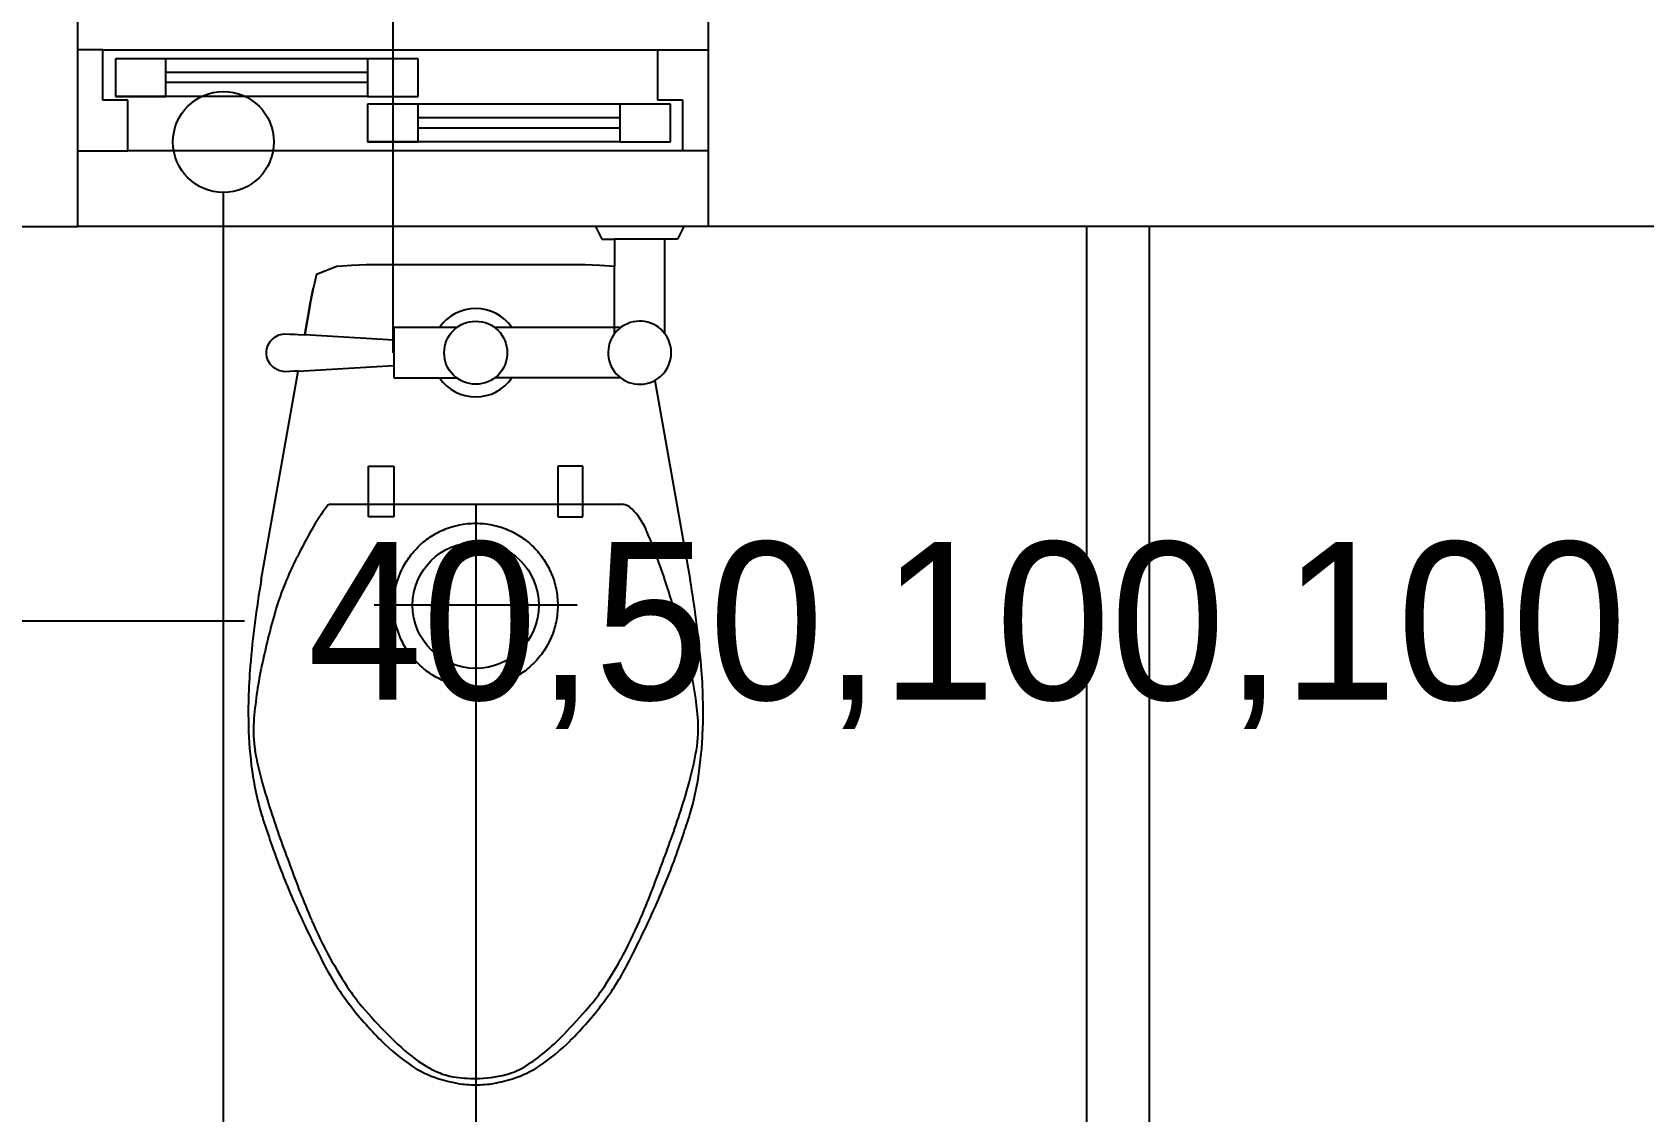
# Model space of a CAD drawing. Header units: millimetres. Extents: x 83956 to 461956, y 36707 to 125807.
# Drawn here: x 284494 to 285772, y 95025 to 95880 of the extents above; entities that cross this region are included whole.
import ezdxf

# ---------------------------------------------------------------- set-up
doc = ezdxf.new("R2010")
doc.units = ezdxf.units.MM
doc.header["$LTSCALE"] = 100
doc.header["$MEASUREMENT"] = 0
doc.linetypes.add('CEN', pattern=[62, 60, -1, 0, -1])
for name, color, linetype in [('ARCH', 9, 'CONTINUOUS'), ('CEN', 1, 'CEN'), ('PIPE', 3, 'CONTINUOUS'), ('SIMBOL', 7, 'CONTINUOUS')]:
    doc.layers.add(name, color=color, linetype=linetype)
doc.styles.add('gr', font='Gulim.ttf')

# ---------------------------------------------------------------- blocks, each defined once
blk = doc.blocks.new('S19')
at = {"layer": 'CEN'}
for p, q in [((0, -80.5), (0, 80.5)), ((80.5, 0), (-80.5, 0))]:
    blk.add_line(p, q, dxfattribs=at)
blk.add_circle((0, 0), 65, dxfattribs=at)
at = {"layer": 'PIPE'}
blk.add_circle((0, 0), 50, dxfattribs=at)

msp = doc.modelspace()

# ---------------------------------------------------------------- linework, layer by layer
at = {"layer": 'ARCH', "linetype": 'ByBlock', "ltscale": 2}
for p, q in [((284780.1, 96026.4), (284780.1, 95626.4)), ((284550.1, 95866.4), (284530.1, 95866.4)), ((284530.1, 95866.4), (284530.1, 95841.4)), ((284550.1, 95866.4), (284990.1, 95866.4)), ((284550.1, 95826.4), (284550.1, 95866.4)), ((284990.1, 95826.4), (284990.1, 95866.4)), ((284990.1, 95866.4), (285030.1, 95866.4)), ((285030.1, 95866.4), (285030.1, 95841.4)), ((284600.1, 95859.4), (284560.1, 95859.4)), ((284560.1, 95859.4), (284560.1, 95829.4)), ((284760.1, 95859.4), (284600.1, 95859.4)), ((284600.1, 95829.4), (284600.1, 95859.4)), ((284800.1, 95859.4), (284760.1, 95859.4)), ((284760.1, 95859.4), (284760.1, 95829.4)), ((284800.1, 95829.4), (284800.1, 95859.4)), ((284760.1, 95848.4), (284600.1, 95848.4)), ((284760.1, 95840.4), (284600.1, 95840.4)), ((284570.1, 95826.4), (284550.1, 95826.4)), ((284760.1, 95829.4), (284560.1, 95829.4)), ((284560.1, 95829.4), (284600.1, 95829.4)), ((284570.1, 95786.4), (284570.1, 95826.4)), ((284760.1, 95829.4), (284800.1, 95829.4)), ((284800.1, 95823.4), (284760.1, 95823.4)), ((284760.1, 95823.4), (284760.1, 95793.4)), ((284960.1, 95823.4), (284800.1, 95823.4)), ((284800.1, 95793.4), (284800.1, 95823.4)), ((285000.1, 95823.4), (284960.1, 95823.4)), ((284960.1, 95823.4), (284960.1, 95793.4)), ((285010.1, 95826.4), (284990.1, 95826.4)), ((285000.1, 95793.4), (285000.1, 95823.4)), ((285010.1, 95786.4), (285010.1, 95826.4)), ((284530.1, 95811.4), (284530.1, 95786.4)), ((284960.1, 95812.4), (284800.1, 95812.4)), ((285030.1, 95811.4), (285030.1, 95786.4)), ((284960.1, 95804.4), (284800.1, 95804.4)), ((284530.1, 95786.4), (284570.1, 95786.4)), ((285010.1, 95786.4), (284570.1, 95786.4)), ((284960.1, 95793.4), (284760.1, 95793.4)), ((284760.1, 95793.4), (284800.1, 95793.4)), ((284960.1, 95793.4), (285000.1, 95793.4)), ((285030.1, 95786.4), (285010.1, 95786.4)), ((285030.1, 95726.4), (284530.1, 95726.4))]:
    msp.add_line(p, q, dxfattribs=at)
at = {"layer": 'ARCH', "ltscale": 2}
for p, q in [((284530.1, 95926.4), (284530.1, 95726.4)), ((285030.1, 95926.4), (285030.1, 95726.4)), ((283930.1, 95726.4), (284530.1, 95726.4)), ((286780.1, 95726.4), (285030.1, 95726.4))]:
    msp.add_line(p, q, dxfattribs=at)
at = {"layer": 'ARCH'}
for p, q in [((284940.8, 95726.4), (284945.8, 95716.4)), ((285010.8, 95726.4), (285005.8, 95716.4)), ((285330.1, 95726.4), (285330.1, 94326.8)), ((285380.1, 94376.8), (285380.1, 95726.4)), ((284945.8, 95716.4), (284955.8, 95716.4)), ((284995.8, 95716.4), (284955.8, 95716.4)), ((284955.8, 95716.4), (284955.8, 95695)), ((284995.8, 95641.4), (284995.8, 95716.4)), ((285005.8, 95716.4), (284995.8, 95716.4)), ((285005.8, 95716.4), (284995.8, 95716.4)), ((284735.8, 95695), (284740.2, 95695.3)), ((284740.2, 95695.3), (284747.4, 95695.8)), ((284747.4, 95695.8), (284759, 95696.2)), ((284759, 95696.2), (284845.8, 95696.2)), ((284845.8, 95696.2), (284932.6, 95696.2)), ((284932.6, 95696.2), (284944.1, 95695.8)), ((284944.1, 95695.8), (284955.8, 95695.1)), ((284718.7, 95685.2), (284717.9, 95681.6)), ((284719.7, 95688.7), (284718.7, 95685.2)), ((284719.7, 95688.7), (284735.8, 95695)), ((284955.8, 95641.4), (284955.8, 95695)), ((284714.9, 95666.6), (284715.7, 95670.8)), ((284715.7, 95670.8), (284714.9, 95666.6)), ((284714.9, 95666.6), (284715.7, 95670.8)), ((284715.7, 95670.8), (284714.9, 95666.6)), ((284714.9, 95666.6), (284715.7, 95670.8)), ((284715.7, 95670.8), (284714.9, 95666.6)), ((284714.9, 95666.6), (284715.7, 95670.8)), ((284715.7, 95670.8), (284714.9, 95666.6)), ((284714.9, 95666.6), (284715.7, 95670.8)), ((284715.7, 95670.8), (284714.9, 95666.6)), ((284714.9, 95666.6), (284715.7, 95670.8)), ((284715.7, 95670.8), (284714.9, 95666.6)), ((284714.9, 95666.6), (284715.7, 95670.8)), ((284715.7, 95670.8), (284714.9, 95666.6)), ((284714.9, 95666.6), (284715.7, 95670.8)), ((284715.7, 95670.8), (284714.9, 95666.6)), ((284714.9, 95666.6), (284715.7, 95670.8)), ((284715.7, 95670.8), (284714.9, 95666.6)), ((284714.9, 95666.6), (284715.7, 95670.8)), ((284715.7, 95670.8), (284714.9, 95666.6)), ((284714.9, 95666.6), (284715.7, 95670.8)), ((284715.7, 95670.8), (284714.9, 95666.6)), ((284714.9, 95666.6), (284715.7, 95670.8)), ((284715.7, 95670.8), (284714.9, 95666.6)), ((284714.9, 95666.6), (284715.7, 95670.8)), ((284715.7, 95670.8), (284714.9, 95666.6)), ((284714.9, 95666.6), (284715.7, 95670.8)), ((284715.7, 95670.8), (284714.9, 95666.6)), ((284714.9, 95666.6), (284715.7, 95670.8)), ((284715.7, 95670.8), (284714.9, 95666.6)), ((284714.9, 95666.6), (284715.7, 95670.8)), ((284715.7, 95670.8), (284714.9, 95666.6)), ((284714.9, 95666.6), (284715.7, 95670.8)), ((284715.7, 95670.8), (284714.9, 95666.6)), ((284714.9, 95666.6), (284715.7, 95670.8)), ((284715.7, 95670.8), (284714.9, 95666.6)), ((284714.9, 95666.6), (284715.7, 95670.8)), ((284715.7, 95670.8), (284714.9, 95666.6)), ((284714.9, 95666.6), (284715.7, 95670.8)), ((284715.7, 95670.8), (284714.9, 95666.6)), ((284714.9, 95666.6), (284715.7, 95670.8)), ((284715.7, 95670.8), (284714.9, 95666.6)), ((284714.9, 95666.6), (284715.7, 95670.8)), ((284715.7, 95670.8), (284714.9, 95666.6)), ((284714.9, 95666.6), (284715.7, 95670.8)), ((284715.7, 95670.8), (284714.9, 95666.6)), ((284714.9, 95666.6), (284715.7, 95670.8)), ((284715.7, 95670.8), (284714.9, 95666.6)), ((284714.9, 95666.6), (284715.7, 95670.8)), ((284715.7, 95670.8), (284714.9, 95666.6)), ((284714.9, 95666.6), (284715.7, 95670.8)), ((284715.7, 95670.8), (284714.9, 95666.6)), ((284715.7, 95670.8), (284717, 95677.4)), ((284717, 95677.4), (284715.7, 95670.8)), ((284715.7, 95670.8), (284717, 95677.4)), ((284717, 95677.4), (284715.7, 95670.8)), ((284715.7, 95670.8), (284717, 95677.4)), ((284717, 95677.4), (284715.7, 95670.8)), ((284715.7, 95670.8), (284717, 95677.4)), ((284717, 95677.4), (284715.7, 95670.8)), ((284715.7, 95670.8), (284717, 95677.4)), ((284717, 95677.4), (284715.7, 95670.8)), ((284715.7, 95670.8), (284717, 95677.4)), ((284717, 95677.4), (284715.7, 95670.8)), ((284715.7, 95670.8), (284717, 95677.4)), ((284717, 95677.4), (284715.7, 95670.8)), ((284715.7, 95670.8), (284717, 95677.4)), ((284717, 95677.4), (284715.7, 95670.8)), ((284715.7, 95670.8), (284717, 95677.4)), ((284717, 95677.4), (284715.7, 95670.8)), ((284715.7, 95670.8), (284717, 95677.4)), ((284717, 95677.4), (284715.7, 95670.8)), ((284715.7, 95670.8), (284717, 95677.4)), ((284717, 95677.4), (284715.7, 95670.8)), ((284715.7, 95670.8), (284717, 95677.4)), ((284717, 95677.4), (284715.7, 95670.8)), ((284715.7, 95670.8), (284717, 95677.4)), ((284717, 95677.4), (284715.7, 95670.8)), ((284715.7, 95670.8), (284717, 95677.4)), ((284717, 95677.4), (284715.7, 95670.8)), ((284715.7, 95670.8), (284717, 95677.4)), ((284717, 95677.4), (284715.7, 95670.8)), ((284715.7, 95670.8), (284717, 95677.4)), ((284717, 95677.4), (284715.7, 95670.8)), ((284715.7, 95670.8), (284717, 95677.4)), ((284717, 95677.4), (284715.7, 95670.8)), ((284715.7, 95670.8), (284717, 95677.4)), ((284717, 95677.4), (284715.7, 95670.8)), ((284715.7, 95670.8), (284717, 95677.4)), ((284717, 95677.4), (284715.7, 95670.8)), ((284715.7, 95670.8), (284717, 95677.4)), ((284717, 95677.4), (284715.7, 95670.8)), ((284715.7, 95670.8), (284717, 95677.4)), ((284717, 95677.4), (284715.7, 95670.8)), ((284715.7, 95670.8), (284717, 95677.4)), ((284717, 95677.4), (284715.7, 95670.8)), ((284715.7, 95670.8), (284717, 95677.4)), ((284717, 95677.4), (284715.7, 95670.8)), ((284715.7, 95670.8), (284717, 95677.4)), ((284717, 95677.4), (284715.7, 95670.8)), ((284715.7, 95670.8), (284717, 95677.4)), ((284717, 95677.4), (284715.7, 95670.8)), ((284715.7, 95670.8), (284717, 95677.4)), ((284717, 95677.4), (284715.7, 95670.8)), ((284717.9, 95681.6), (284717, 95677.4)), ((284712.1, 95651.3), (284713.2, 95657.2)), ((284713.2, 95657.2), (284712.1, 95651.3)), ((284712.1, 95651.3), (284713.2, 95657.2)), ((284713.2, 95657.2), (284712.1, 95651.3)), ((284712.1, 95651.3), (284713.2, 95657.2)), ((284713.2, 95657.2), (284712.1, 95651.3)), ((284712.1, 95651.3), (284713.2, 95657.2)), ((284713.2, 95657.2), (284712.1, 95651.3)), ((284712.1, 95651.3), (284713.2, 95657.2)), ((284713.2, 95657.2), (284712.1, 95651.3)), ((284712.1, 95651.3), (284713.2, 95657.2)), ((284713.2, 95657.2), (284712.1, 95651.3)), ((284712.1, 95651.3), (284713.2, 95657.2)), ((284713.2, 95657.2), (284712.1, 95651.3)), ((284712.1, 95651.3), (284713.2, 95657.2)), ((284713.2, 95657.2), (284712.1, 95651.3)), ((284712.1, 95651.3), (284713.2, 95657.2)), ((284713.2, 95657.2), (284712.1, 95651.3)), ((284712.1, 95651.3), (284713.2, 95657.2)), ((284713.2, 95657.2), (284712.1, 95651.3)), ((284712.1, 95651.3), (284713.2, 95657.2)), ((284713.2, 95657.2), (284712.1, 95651.3)), ((284712.1, 95651.3), (284713.2, 95657.2)), ((284713.2, 95657.2), (284712.1, 95651.3)), ((284712.1, 95651.3), (284713.2, 95657.2)), ((284713.2, 95657.2), (284712.1, 95651.3)), ((284712.1, 95651.3), (284713.2, 95657.2)), ((284713.2, 95657.2), (284712.1, 95651.3)), ((284712.1, 95651.3), (284713.2, 95657.2)), ((284713.2, 95657.2), (284712.1, 95651.3)), ((284712.1, 95651.3), (284713.2, 95657.2)), ((284713.2, 95657.2), (284712.1, 95651.3)), ((284712.1, 95651.3), (284713.2, 95657.2)), ((284713.2, 95657.2), (284712.1, 95651.3)), ((284712.1, 95651.3), (284713.2, 95657.2)), ((284713.2, 95657.2), (284712.1, 95651.3)), ((284712.1, 95651.3), (284713.2, 95657.2)), ((284713.2, 95657.2), (284712.1, 95651.3)), ((284712.1, 95651.3), (284713.2, 95657.2)), ((284713.2, 95657.2), (284712.1, 95651.3)), ((284712.1, 95651.3), (284713.2, 95657.2)), ((284713.2, 95657.2), (284712.1, 95651.3)), ((284712.1, 95651.3), (284713.2, 95657.2)), ((284713.2, 95657.2), (284712.1, 95651.3)), ((284712.1, 95651.3), (284713.2, 95657.2)), ((284713.2, 95657.2), (284712.1, 95651.3)), ((284712.1, 95651.3), (284713.2, 95657.2)), ((284713.2, 95657.2), (284712.1, 95651.3)), ((284712.1, 95651.3), (284713.2, 95657.2)), ((284713.2, 95657.2), (284712.1, 95651.3)), ((284712.1, 95651.3), (284713.2, 95657.2)), ((284713.2, 95657.2), (284712.1, 95651.3)), ((284713.2, 95657.2), (284714.1, 95662.2)), ((284714.1, 95662.2), (284713.2, 95657.2)), ((284713.2, 95657.2), (284714.1, 95662.2)), ((284714.1, 95662.2), (284713.2, 95657.2)), ((284713.2, 95657.2), (284714.1, 95662.2)), ((284714.1, 95662.2), (284713.2, 95657.2)), ((284713.2, 95657.2), (284714.1, 95662.2)), ((284714.1, 95662.2), (284713.2, 95657.2)), ((284713.2, 95657.2), (284714.1, 95662.2)), ((284714.1, 95662.2), (284713.2, 95657.2)), ((284713.2, 95657.2), (284714.1, 95662.2)), ((284714.1, 95662.2), (284713.2, 95657.2)), ((284713.2, 95657.2), (284714.1, 95662.2)), ((284714.1, 95662.2), (284713.2, 95657.2)), ((284713.2, 95657.2), (284714.1, 95662.2)), ((284714.1, 95662.2), (284713.2, 95657.2)), ((284713.2, 95657.2), (284714.1, 95662.2)), ((284714.1, 95662.2), (284713.2, 95657.2)), ((284713.2, 95657.2), (284714.1, 95662.2)), ((284714.1, 95662.2), (284713.2, 95657.2)), ((284713.2, 95657.2), (284714.1, 95662.2)), ((284714.1, 95662.2), (284713.2, 95657.2)), ((284713.2, 95657.2), (284714.1, 95662.2)), ((284714.1, 95662.2), (284713.2, 95657.2)), ((284713.2, 95657.2), (284714.1, 95662.2)), ((284714.1, 95662.2), (284713.2, 95657.2)), ((284713.2, 95657.2), (284714.1, 95662.2)), ((284714.1, 95662.2), (284713.2, 95657.2)), ((284713.2, 95657.2), (284714.1, 95662.2)), ((284714.1, 95662.2), (284713.2, 95657.2)), ((284713.2, 95657.2), (284714.1, 95662.2)), ((284714.1, 95662.2), (284713.2, 95657.2)), ((284713.2, 95657.2), (284714.1, 95662.2)), ((284714.1, 95662.2), (284713.2, 95657.2)), ((284713.2, 95657.2), (284714.1, 95662.2)), ((284714.1, 95662.2), (284713.2, 95657.2)), ((284713.2, 95657.2), (284714.1, 95662.2)), ((284714.1, 95662.2), (284713.2, 95657.2)), ((284713.2, 95657.2), (284714.1, 95662.2)), ((284714.1, 95662.2), (284713.2, 95657.2)), ((284713.2, 95657.2), (284714.1, 95662.2)), ((284714.1, 95662.2), (284713.2, 95657.2)), ((284713.2, 95657.2), (284714.1, 95662.2)), ((284714.1, 95662.2), (284713.2, 95657.2)), ((284713.2, 95657.2), (284714.1, 95662.2)), ((284714.1, 95662.2), (284713.2, 95657.2)), ((284713.2, 95657.2), (284714.1, 95662.2)), ((284714.1, 95662.2), (284713.2, 95657.2)), ((284713.2, 95657.2), (284714.1, 95662.2)), ((284714.1, 95662.2), (284713.2, 95657.2)), ((284713.2, 95657.2), (284714.1, 95662.2)), ((284714.1, 95662.2), (284713.2, 95657.2)), ((284714.1, 95662.2), (284714.9, 95666.6)), ((284714.9, 95666.6), (284714.1, 95662.2)), ((284714.1, 95662.2), (284714.9, 95666.6)), ((284714.9, 95666.6), (284714.1, 95662.2)), ((284714.1, 95662.2), (284714.9, 95666.6)), ((284714.9, 95666.6), (284714.1, 95662.2)), ((284714.1, 95662.2), (284714.9, 95666.6)), ((284714.9, 95666.6), (284714.1, 95662.2)), ((284714.1, 95662.2), (284714.9, 95666.6)), ((284714.9, 95666.6), (284714.1, 95662.2)), ((284714.1, 95662.2), (284714.9, 95666.6)), ((284714.9, 95666.6), (284714.1, 95662.2)), ((284714.1, 95662.2), (284714.9, 95666.6)), ((284714.9, 95666.6), (284714.1, 95662.2)), ((284714.1, 95662.2), (284714.9, 95666.6)), ((284714.9, 95666.6), (284714.1, 95662.2)), ((284714.1, 95662.2), (284714.9, 95666.6)), ((284714.9, 95666.6), (284714.1, 95662.2)), ((284714.1, 95662.2), (284714.9, 95666.6)), ((284714.9, 95666.6), (284714.1, 95662.2)), ((284714.1, 95662.2), (284714.9, 95666.6)), ((284714.9, 95666.6), (284714.1, 95662.2)), ((284714.1, 95662.2), (284714.9, 95666.6)), ((284714.9, 95666.6), (284714.1, 95662.2)), ((284714.1, 95662.2), (284714.9, 95666.6)), ((284714.9, 95666.6), (284714.1, 95662.2)), ((284714.1, 95662.2), (284714.9, 95666.6)), ((284714.9, 95666.6), (284714.1, 95662.2)), ((284714.1, 95662.2), (284714.9, 95666.6)), ((284714.9, 95666.6), (284714.1, 95662.2)), ((284714.1, 95662.2), (284714.9, 95666.6)), ((284714.9, 95666.6), (284714.1, 95662.2)), ((284714.1, 95662.2), (284714.9, 95666.6)), ((284714.9, 95666.6), (284714.1, 95662.2)), ((284714.1, 95662.2), (284714.9, 95666.6)), ((284714.9, 95666.6), (284714.1, 95662.2)), ((284714.1, 95662.2), (284714.9, 95666.6)), ((284714.9, 95666.6), (284714.1, 95662.2)), ((284714.1, 95662.2), (284714.9, 95666.6)), ((284714.9, 95666.6), (284714.1, 95662.2)), ((284714.1, 95662.2), (284714.9, 95666.6)), ((284714.9, 95666.6), (284714.1, 95662.2)), ((284714.1, 95662.2), (284714.9, 95666.6)), ((284714.9, 95666.6), (284714.1, 95662.2)), ((284714.1, 95662.2), (284714.9, 95666.6)), ((284714.9, 95666.6), (284714.1, 95662.2)), ((284714.1, 95662.2), (284714.9, 95666.6)), ((284714.9, 95666.6), (284714.1, 95662.2)), ((284714.1, 95662.2), (284714.9, 95666.6)), ((284714.9, 95666.6), (284714.1, 95662.2)), ((284714.1, 95662.2), (284714.9, 95666.6)), ((284714.9, 95666.6), (284714.1, 95662.2)), ((284712.1, 95651.3), (284710.2, 95640.5)), ((284712.1, 95651.3), (284710.2, 95640.5)), ((284712.1, 95651.3), (284710.2, 95640.5)), ((284712.1, 95651.3), (284710.2, 95640.5)), ((284712.1, 95651.3), (284710.2, 95640.5)), ((284712.1, 95651.3), (284710.2, 95640.5)), ((284712.1, 95651.3), (284710.2, 95640.5)), ((284712.1, 95651.3), (284710.2, 95640.5)), ((284712.1, 95651.3), (284710.2, 95640.5)), ((284712.1, 95651.3), (284710.2, 95640.5)), ((284712.1, 95651.3), (284710.2, 95640.5)), ((284712.1, 95651.3), (284710.2, 95640.5)), ((284712.1, 95651.3), (284710.2, 95640.5)), ((284712.1, 95651.3), (284710.2, 95640.5)), ((284712.1, 95651.3), (284710.2, 95640.5)), ((284712.1, 95651.3), (284710.2, 95640.5)), ((284712.1, 95651.3), (284710.2, 95640.5)), ((284712.1, 95651.3), (284710.2, 95640.5)), ((284712.1, 95651.3), (284710.2, 95640.5)), ((284712.1, 95651.3), (284710.2, 95640.5)), ((284712.1, 95651.3), (284710.2, 95640.5)), ((284712.1, 95651.3), (284710.2, 95640.5)), ((284712.1, 95651.3), (284710.2, 95640.5)), ((284712.1, 95651.3), (284710.2, 95640.5)), ((284712.1, 95651.3), (284710.2, 95640.5)), ((284712.1, 95651.3), (284710.2, 95640.5)), ((284710.2, 95640.5), (284711.1, 95645.5)), ((284710.2, 95640.5), (284711.1, 95645.5)), ((284710.2, 95640.5), (284711.1, 95645.5)), ((284710.2, 95640.5), (284711.1, 95645.5)), ((284710.2, 95640.5), (284711.1, 95645.5)), ((284710.2, 95640.5), (284711.1, 95645.5)), ((284710.2, 95640.5), (284711.1, 95645.5)), ((284710.2, 95640.5), (284711.1, 95645.5)), ((284710.2, 95640.5), (284711.1, 95645.5)), ((284710.2, 95640.5), (284711.1, 95645.5)), ((284710.2, 95640.5), (284711.1, 95645.5)), ((284710.2, 95640.5), (284711.1, 95645.5)), ((284710.2, 95640.5), (284711.1, 95645.5)), ((284710.2, 95640.5), (284711.1, 95645.5)), ((284710.2, 95640.5), (284711.1, 95645.5)), ((284710.2, 95640.5), (284711.1, 95645.5)), ((284710.2, 95640.5), (284711.1, 95645.5)), ((284710.2, 95640.5), (284711.1, 95645.5)), ((284710.2, 95640.5), (284711.1, 95645.5)), ((284710.2, 95640.5), (284711.1, 95645.5)), ((284710.2, 95640.5), (284711.1, 95645.5)), ((284710.2, 95640.5), (284711.1, 95645.5)), ((284710.2, 95640.5), (284711.1, 95645.5)), ((284710.2, 95640.5), (284711.1, 95645.5)), ((284710.2, 95640.5), (284711.1, 95645.5)), ((284710.2, 95640.5), (284711.1, 95645.5)), ((284710.2, 95640.5), (284711.1, 95645.5)), ((284710.2, 95640.5), (284711.1, 95645.5)), ((284711.1, 95645.5), (284712.1, 95651.3)), ((284711.1, 95645.5), (284712.1, 95651.3)), ((284711.1, 95645.5), (284712.1, 95651.3)), ((284711.1, 95645.5), (284712.1, 95651.3)), ((284711.1, 95645.5), (284712.1, 95651.3)), ((284711.1, 95645.5), (284712.1, 95651.3)), ((284711.1, 95645.5), (284712.1, 95651.3)), ((284711.1, 95645.5), (284712.1, 95651.3)), ((284711.1, 95645.5), (284712.1, 95651.3)), ((284711.1, 95645.5), (284712.1, 95651.3)), ((284711.1, 95645.5), (284712.1, 95651.3)), ((284711.1, 95645.5), (284712.1, 95651.3)), ((284711.1, 95645.5), (284712.1, 95651.3)), ((284711.1, 95645.5), (284712.1, 95651.3)), ((284711.1, 95645.5), (284712.1, 95651.3)), ((284711.1, 95645.5), (284712.1, 95651.3)), ((284711.1, 95645.5), (284712.1, 95651.3)), ((284711.1, 95645.5), (284712.1, 95651.3)), ((284711.1, 95645.5), (284712.1, 95651.3)), ((284711.1, 95645.5), (284712.1, 95651.3)), ((284711.1, 95645.5), (284712.1, 95651.3)), ((284711.1, 95645.5), (284712.1, 95651.3)), ((284711.1, 95645.5), (284712.1, 95651.3)), ((284711.1, 95645.5), (284712.1, 95651.3)), ((284711.1, 95645.5), (284712.1, 95651.3)), ((284711.1, 95645.5), (284712.1, 95651.3)), ((284711.1, 95645.5), (284712.1, 95651.3)), ((284711.1, 95645.5), (284712.1, 95651.3)), ((284780.8, 95646.4), (284780.8, 95606.4)), ((284830.8, 95646.4), (284780.8, 95646.4)), ((284960.8, 95646.4), (284860.8, 95646.4)), ((284680.2, 95629.6), (284681, 95632.1)), ((284680.2, 95629.6), (284681, 95632.1)), ((284680.2, 95629.6), (284681, 95632.1)), ((284680.2, 95629.6), (284681, 95632.1)), ((284680.2, 95629.6), (284681, 95632.1)), ((284680.2, 95629.6), (284681, 95632.1)), ((284680.2, 95629.6), (284681, 95632.1)), ((284680.2, 95629.6), (284681, 95632.1)), ((284680.2, 95629.6), (284681, 95632.1)), ((284680.2, 95629.6), (284681, 95632.1)), ((284680.2, 95629.6), (284681, 95632.1)), ((284680.2, 95629.6), (284681, 95632.1)), ((284680.2, 95629.6), (284681, 95632.1)), ((284680.2, 95629.6), (284681, 95632.1)), ((284680.2, 95629.6), (284681, 95632.1)), ((284680.2, 95629.6), (284681, 95632.1)), ((284680.2, 95629.6), (284681, 95632.1)), ((284680.2, 95629.6), (284681, 95632.1)), ((284680.2, 95629.6), (284681, 95632.1)), ((284680.2, 95629.6), (284681, 95632.1)), ((284680.2, 95629.6), (284681, 95632.1)), ((284680.2, 95629.6), (284681, 95632.1)), ((284680.2, 95629.6), (284681, 95632.1)), ((284680.2, 95629.6), (284681, 95632.1)), ((284680.2, 95629.6), (284681, 95632.1)), ((284680.2, 95629.6), (284681, 95632.1)), ((284680.2, 95629.6), (284681, 95632.1)), ((284680.2, 95629.6), (284681, 95632.1)), ((284681, 95632.1), (284682.8, 95635.3)), ((284681, 95632.1), (284682.8, 95635.3)), ((284681, 95632.1), (284682.8, 95635.3)), ((284681, 95632.1), (284682.8, 95635.3)), ((284681, 95632.1), (284682.8, 95635.3)), ((284681, 95632.1), (284682.8, 95635.3)), ((284681, 95632.1), (284682.8, 95635.3)), ((284681, 95632.1), (284682.8, 95635.3)), ((284681, 95632.1), (284682.8, 95635.3)), ((284681, 95632.1), (284682.8, 95635.3)), ((284681, 95632.1), (284682.8, 95635.3)), ((284681, 95632.1), (284682.8, 95635.3)), ((284681, 95632.1), (284682.8, 95635.3)), ((284681, 95632.1), (284682.8, 95635.3)), ((284681, 95632.1), (284682.8, 95635.3)), ((284681, 95632.1), (284682.8, 95635.3)), ((284681, 95632.1), (284682.8, 95635.3)), ((284681, 95632.1), (284682.8, 95635.3)), ((284681, 95632.1), (284682.8, 95635.3)), ((284681, 95632.1), (284682.8, 95635.3)), ((284681, 95632.1), (284682.8, 95635.3)), ((284681, 95632.1), (284682.8, 95635.3)), ((284681, 95632.1), (284682.8, 95635.3)), ((284681, 95632.1), (284682.8, 95635.3)), ((284681, 95632.1), (284682.8, 95635.3)), ((284681, 95632.1), (284682.8, 95635.3)), ((284681, 95632.1), (284682.8, 95635.3)), ((284681, 95632.1), (284682.8, 95635.3)), ((284682.8, 95635.3), (284685.8, 95638.3)), ((284682.8, 95635.3), (284685.8, 95638.3)), ((284682.8, 95635.3), (284685.8, 95638.3)), ((284682.8, 95635.3), (284685.8, 95638.3)), ((284682.8, 95635.3), (284685.8, 95638.3)), ((284682.8, 95635.3), (284685.8, 95638.3)), ((284682.8, 95635.3), (284685.8, 95638.3)), ((284682.8, 95635.3), (284685.8, 95638.3)), ((284682.8, 95635.3), (284685.8, 95638.3)), ((284682.8, 95635.3), (284685.8, 95638.3)), ((284682.8, 95635.3), (284685.8, 95638.3)), ((284682.8, 95635.3), (284685.8, 95638.3)), ((284682.8, 95635.3), (284685.8, 95638.3)), ((284682.8, 95635.3), (284685.8, 95638.3)), ((284682.8, 95635.3), (284685.8, 95638.3)), ((284682.8, 95635.3), (284685.8, 95638.3)), ((284682.8, 95635.3), (284685.8, 95638.3)), ((284682.8, 95635.3), (284685.8, 95638.3)), ((284682.8, 95635.3), (284685.8, 95638.3)), ((284682.8, 95635.3), (284685.8, 95638.3)), ((284682.8, 95635.3), (284685.8, 95638.3)), ((284682.8, 95635.3), (284685.8, 95638.3)), ((284682.8, 95635.3), (284685.8, 95638.3)), ((284682.8, 95635.3), (284685.8, 95638.3)), ((284682.8, 95635.3), (284685.8, 95638.3)), ((284682.8, 95635.3), (284685.8, 95638.3)), ((284682.8, 95635.3), (284685.8, 95638.3)), ((284682.8, 95635.3), (284685.8, 95638.3)), ((284685.8, 95638.3), (284689.7, 95640.5)), ((284685.8, 95638.3), (284689.7, 95640.5)), ((284685.8, 95638.3), (284689.7, 95640.5)), ((284685.8, 95638.3), (284689.7, 95640.5)), ((284685.8, 95638.3), (284689.7, 95640.5)), ((284685.8, 95638.3), (284689.7, 95640.5)), ((284685.8, 95638.3), (284689.7, 95640.5)), ((284685.8, 95638.3), (284689.7, 95640.5)), ((284685.8, 95638.3), (284689.7, 95640.5)), ((284685.8, 95638.3), (284689.7, 95640.5)), ((284685.8, 95638.3), (284689.7, 95640.5)), ((284685.8, 95638.3), (284689.7, 95640.5)), ((284685.8, 95638.3), (284689.7, 95640.5)), ((284685.8, 95638.3), (284689.7, 95640.5)), ((284685.8, 95638.3), (284689.7, 95640.5)), ((284685.8, 95638.3), (284689.7, 95640.5)), ((284685.8, 95638.3), (284689.7, 95640.5)), ((284685.8, 95638.3), (284689.7, 95640.5)), ((284685.8, 95638.3), (284689.7, 95640.5)), ((284685.8, 95638.3), (284689.7, 95640.5)), ((284685.8, 95638.3), (284689.7, 95640.5)), ((284685.8, 95638.3), (284689.7, 95640.5)), ((284685.8, 95638.3), (284689.7, 95640.5)), ((284685.8, 95638.3), (284689.7, 95640.5)), ((284685.8, 95638.3), (284689.7, 95640.5)), ((284685.8, 95638.3), (284689.7, 95640.5)), ((284685.8, 95638.3), (284689.7, 95640.5)), ((284685.8, 95638.3), (284689.7, 95640.5)), ((284689.7, 95640.5), (284694.1, 95641.4)), ((284689.7, 95640.5), (284694.1, 95641.4)), ((284689.7, 95640.5), (284694.1, 95641.4)), ((284689.7, 95640.5), (284694.1, 95641.4)), ((284689.7, 95640.5), (284694.1, 95641.4)), ((284689.7, 95640.5), (284694.1, 95641.4)), ((284689.7, 95640.5), (284694.1, 95641.4)), ((284689.7, 95640.5), (284694.1, 95641.4)), ((284689.7, 95640.5), (284694.1, 95641.4)), ((284689.7, 95640.5), (284694.1, 95641.4)), ((284689.7, 95640.5), (284694.1, 95641.4)), ((284689.7, 95640.5), (284694.1, 95641.4)), ((284689.7, 95640.5), (284694.1, 95641.4)), ((284689.7, 95640.5), (284694.1, 95641.4)), ((284689.7, 95640.5), (284694.1, 95641.4)), ((284689.7, 95640.5), (284694.1, 95641.4)), ((284689.7, 95640.5), (284694.1, 95641.4)), ((284689.7, 95640.5), (284694.1, 95641.4)), ((284689.7, 95640.5), (284694.1, 95641.4)), ((284689.7, 95640.5), (284694.1, 95641.4)), ((284689.7, 95640.5), (284694.1, 95641.4)), ((284689.7, 95640.5), (284694.1, 95641.4)), ((284689.7, 95640.5), (284694.1, 95641.4)), ((284689.7, 95640.5), (284694.1, 95641.4)), ((284689.7, 95640.5), (284694.1, 95641.4)), ((284689.7, 95640.5), (284694.1, 95641.4)), ((284689.7, 95640.5), (284694.1, 95641.4)), ((284689.7, 95640.5), (284694.1, 95641.4)), ((284694.1, 95641.4), (284698.4, 95641.2)), ((284694.1, 95641.4), (284698.4, 95641.2)), ((284694.1, 95641.4), (284698.4, 95641.2)), ((284694.1, 95641.4), (284698.4, 95641.2)), ((284694.1, 95641.4), (284698.4, 95641.2)), ((284694.1, 95641.4), (284698.4, 95641.2)), ((284694.1, 95641.4), (284698.4, 95641.2)), ((284694.1, 95641.4), (284698.4, 95641.2)), ((284694.1, 95641.4), (284698.4, 95641.2)), ((284694.1, 95641.4), (284698.4, 95641.2)), ((284694.1, 95641.4), (284698.4, 95641.2)), ((284694.1, 95641.4), (284698.4, 95641.2)), ((284694.1, 95641.4), (284698.4, 95641.2)), ((284694.1, 95641.4), (284698.4, 95641.2)), ((284694.1, 95641.4), (284698.4, 95641.2)), ((284694.1, 95641.4), (284698.4, 95641.2)), ((284694.1, 95641.4), (284698.4, 95641.2)), ((284694.1, 95641.4), (284698.4, 95641.2)), ((284694.1, 95641.4), (284698.4, 95641.2)), ((284694.1, 95641.4), (284698.4, 95641.2)), ((284694.1, 95641.4), (284698.4, 95641.2)), ((284694.1, 95641.4), (284698.4, 95641.2)), ((284694.1, 95641.4), (284698.4, 95641.2)), ((284694.1, 95641.4), (284698.4, 95641.2)), ((284694.1, 95641.4), (284698.4, 95641.2)), ((284694.1, 95641.4), (284698.4, 95641.2)), ((284694.1, 95641.4), (284698.4, 95641.2)), ((284694.1, 95641.4), (284698.4, 95641.2)), ((284698.4, 95641.2), (284702, 95641)), ((284698.4, 95641.2), (284702, 95641)), ((284698.4, 95641.2), (284702, 95641)), ((284698.4, 95641.2), (284702, 95641)), ((284698.4, 95641.2), (284702, 95641)), ((284698.4, 95641.2), (284702, 95641)), ((284698.4, 95641.2), (284702, 95641)), ((284698.4, 95641.2), (284702, 95641)), ((284698.4, 95641.2), (284702, 95641)), ((284698.4, 95641.2), (284702, 95641)), ((284698.4, 95641.2), (284702, 95641)), ((284698.4, 95641.2), (284702, 95641)), ((284698.4, 95641.2), (284702, 95641)), ((284698.4, 95641.2), (284702, 95641)), ((284698.4, 95641.2), (284702, 95641)), ((284698.4, 95641.2), (284702, 95641)), ((284698.4, 95641.2), (284702, 95641)), ((284698.4, 95641.2), (284702, 95641)), ((284698.4, 95641.2), (284702, 95641)), ((284698.4, 95641.2), (284702, 95641)), ((284698.4, 95641.2), (284702, 95641)), ((284698.4, 95641.2), (284702, 95641)), ((284698.4, 95641.2), (284702, 95641)), ((284698.4, 95641.2), (284702, 95641)), ((284698.4, 95641.2), (284702, 95641)), ((284698.4, 95641.2), (284702, 95641)), ((284698.4, 95641.2), (284702, 95641)), ((284698.4, 95641.2), (284702, 95641)), ((284702, 95641), (284705, 95640.8)), ((284702, 95641), (284705, 95640.8)), ((284702, 95641), (284705, 95640.8)), ((284702, 95641), (284705, 95640.8)), ((284702, 95641), (284705, 95640.8)), ((284702, 95641), (284705, 95640.8)), ((284702, 95641), (284705, 95640.8)), ((284702, 95641), (284705, 95640.8)), ((284702, 95641), (284705, 95640.8)), ((284702, 95641), (284705, 95640.8)), ((284702, 95641), (284705, 95640.8)), ((284702, 95641), (284705, 95640.8)), ((284702, 95641), (284705, 95640.8)), ((284702, 95641), (284705, 95640.8)), ((284702, 95641), (284705, 95640.8)), ((284702, 95641), (284705, 95640.8)), ((284702, 95641), (284705, 95640.8)), ((284702, 95641), (284705, 95640.8)), ((284702, 95641), (284705, 95640.8)), ((284702, 95641), (284705, 95640.8)), ((284702, 95641), (284705, 95640.8)), ((284702, 95641), (284705, 95640.8)), ((284702, 95641), (284705, 95640.8)), ((284702, 95641), (284705, 95640.8)), ((284702, 95641), (284705, 95640.8)), ((284702, 95641), (284705, 95640.8)), ((284702, 95641), (284705, 95640.8)), ((284702, 95641), (284705, 95640.8)), ((284705, 95640.8), (284710.2, 95640.5)), ((284705, 95640.8), (284710.2, 95640.5)), ((284705, 95640.8), (284710.2, 95640.5)), ((284705, 95640.8), (284710.2, 95640.5)), ((284705, 95640.8), (284710.2, 95640.5)), ((284705, 95640.8), (284710.2, 95640.5)), ((284705, 95640.8), (284710.2, 95640.5)), ((284705, 95640.8), (284710.2, 95640.5)), ((284705, 95640.8), (284710.2, 95640.5)), ((284705, 95640.8), (284710.2, 95640.5)), ((284705, 95640.8), (284710.2, 95640.5)), ((284705, 95640.8), (284710.2, 95640.5)), ((284705, 95640.8), (284710.2, 95640.5)), ((284705, 95640.8), (284710.2, 95640.5)), ((284705, 95640.8), (284710.2, 95640.5)), ((284705, 95640.8), (284710.2, 95640.5)), ((284705, 95640.8), (284710.2, 95640.5)), ((284705, 95640.8), (284710.2, 95640.5)), ((284705, 95640.8), (284710.2, 95640.5)), ((284705, 95640.8), (284710.2, 95640.5)), ((284705, 95640.8), (284710.2, 95640.5)), ((284705, 95640.8), (284710.2, 95640.5)), ((284705, 95640.8), (284710.2, 95640.5)), ((284705, 95640.8), (284710.2, 95640.5)), ((284705, 95640.8), (284710.2, 95640.5)), ((284705, 95640.8), (284710.2, 95640.5)), ((284705, 95640.8), (284710.2, 95640.5)), ((284705, 95640.8), (284710.2, 95640.5)), ((284780.8, 95636.4), (284710.2, 95640.5)), ((284679.9, 95627.4), (284680.2, 95629.6)), ((284679.9, 95627.4), (284680.2, 95629.6)), ((284679.9, 95627.4), (284680.2, 95629.6)), ((284679.9, 95627.4), (284680.2, 95629.6)), ((284679.9, 95627.4), (284680.2, 95629.6)), ((284679.9, 95627.4), (284680.2, 95629.6)), ((284679.9, 95627.4), (284680.2, 95629.6)), ((284679.9, 95627.4), (284680.2, 95629.6)), ((284679.9, 95627.4), (284680.2, 95629.6)), ((284679.9, 95627.4), (284680.2, 95629.6)), ((284679.9, 95627.4), (284680.2, 95629.6)), ((284679.9, 95627.4), (284680.2, 95629.6)), ((284679.9, 95627.4), (284680.2, 95629.6)), ((284679.9, 95627.4), (284680.2, 95629.6)), ((284679.9, 95627.4), (284680.2, 95629.6)), ((284679.9, 95627.4), (284680.2, 95629.6)), ((284679.9, 95627.4), (284680.2, 95629.6)), ((284679.9, 95627.4), (284680.2, 95629.6)), ((284679.9, 95627.4), (284680.2, 95629.6)), ((284679.9, 95627.4), (284680.2, 95629.6)), ((284679.9, 95627.4), (284680.2, 95629.6)), ((284679.9, 95627.4), (284680.2, 95629.6)), ((284679.9, 95627.4), (284680.2, 95629.6)), ((284679.9, 95627.4), (284680.2, 95629.6)), ((284679.9, 95627.4), (284680.2, 95629.6)), ((284679.9, 95627.4), (284680.2, 95629.6)), ((284679.9, 95627.4), (284680.2, 95629.6)), ((284679.9, 95627.4), (284680.2, 95629.6)), ((284679.9, 95626.4), (284679.9, 95627.4)), ((284679.9, 95626.4), (284679.9, 95627.4)), ((284679.9, 95626.4), (284679.9, 95627.4)), ((284679.9, 95626.4), (284679.9, 95627.4)), ((284679.9, 95626.4), (284679.9, 95627.4)), ((284679.9, 95626.4), (284679.9, 95627.4)), ((284679.9, 95626.4), (284679.9, 95627.4)), ((284679.9, 95626.4), (284679.9, 95627.4)), ((284679.9, 95626.4), (284679.9, 95627.4)), ((284679.9, 95626.4), (284679.9, 95627.4)), ((284679.9, 95626.4), (284679.9, 95627.4)), ((284679.9, 95626.4), (284679.9, 95627.4)), ((284679.9, 95626.4), (284679.9, 95627.4)), ((284679.9, 95626.4), (284679.9, 95627.4)), ((284679.9, 95626.4), (284679.9, 95627.4)), ((284679.9, 95626.4), (284679.9, 95627.4)), ((284679.9, 95626.4), (284679.9, 95627.4)), ((284679.9, 95626.4), (284679.9, 95627.4)), ((284679.9, 95626.4), (284679.9, 95627.4)), ((284679.9, 95626.4), (284679.9, 95627.4)), ((284679.9, 95626.4), (284679.9, 95627.4)), ((284679.9, 95626.4), (284679.9, 95627.4)), ((284679.9, 95626.4), (284679.9, 95627.4)), ((284679.9, 95626.4), (284679.9, 95627.4)), ((284679.9, 95626.4), (284679.9, 95627.4)), ((284679.9, 95626.4), (284679.9, 95627.4)), ((284679.9, 95626.4), (284679.9, 95627.4)), ((284679.9, 95626.4), (284679.9, 95627.4)), ((284679.9, 95625.3), (284679.9, 95626.4)), ((284679.9, 95625.3), (284679.9, 95626.4)), ((284679.9, 95625.3), (284679.9, 95626.4)), ((284679.9, 95625.3), (284679.9, 95626.4)), ((284679.9, 95625.3), (284679.9, 95626.4)), ((284679.9, 95625.3), (284679.9, 95626.4)), ((284679.9, 95625.3), (284679.9, 95626.4)), ((284679.9, 95625.3), (284679.9, 95626.4)), ((284679.9, 95625.3), (284679.9, 95626.4)), ((284679.9, 95625.3), (284679.9, 95626.4)), ((284679.9, 95625.3), (284679.9, 95626.4)), ((284679.9, 95625.3), (284679.9, 95626.4)), ((284679.9, 95625.3), (284679.9, 95626.4)), ((284679.9, 95625.3), (284679.9, 95626.4)), ((284679.9, 95625.3), (284679.9, 95626.4)), ((284679.9, 95625.3), (284679.9, 95626.4)), ((284679.9, 95625.3), (284679.9, 95626.4)), ((284679.9, 95625.3), (284679.9, 95626.4)), ((284679.9, 95625.3), (284679.9, 95626.4)), ((284679.9, 95625.3), (284679.9, 95626.4)), ((284679.9, 95625.3), (284679.9, 95626.4)), ((284679.9, 95625.3), (284679.9, 95626.4)), ((284679.9, 95625.3), (284679.9, 95626.4)), ((284679.9, 95625.3), (284679.9, 95626.4)), ((284679.9, 95625.3), (284679.9, 95626.4)), ((284679.9, 95625.3), (284679.9, 95626.4)), ((284679.9, 95625.3), (284679.9, 95626.4)), ((284679.9, 95625.3), (284679.9, 95626.4)), ((284680.2, 95623.1), (284679.9, 95625.3)), ((284680.2, 95623.1), (284679.9, 95625.3)), ((284680.2, 95623.1), (284679.9, 95625.3)), ((284680.2, 95623.1), (284679.9, 95625.3)), ((284680.2, 95623.1), (284679.9, 95625.3)), ((284680.2, 95623.1), (284679.9, 95625.3)), ((284680.2, 95623.1), (284679.9, 95625.3)), ((284680.2, 95623.1), (284679.9, 95625.3)), ((284680.2, 95623.1), (284679.9, 95625.3)), ((284680.2, 95623.1), (284679.9, 95625.3)), ((284680.2, 95623.1), (284679.9, 95625.3)), ((284680.2, 95623.1), (284679.9, 95625.3)), ((284680.2, 95623.1), (284679.9, 95625.3)), ((284680.2, 95623.1), (284679.9, 95625.3)), ((284680.2, 95623.1), (284679.9, 95625.3)), ((284680.2, 95623.1), (284679.9, 95625.3)), ((284680.2, 95623.1), (284679.9, 95625.3)), ((284680.2, 95623.1), (284679.9, 95625.3)), ((284680.2, 95623.1), (284679.9, 95625.3)), ((284680.2, 95623.1), (284679.9, 95625.3)), ((284680.2, 95623.1), (284679.9, 95625.3)), ((284680.2, 95623.1), (284679.9, 95625.3)), ((284680.2, 95623.1), (284679.9, 95625.3)), ((284680.2, 95623.1), (284679.9, 95625.3)), ((284680.2, 95623.1), (284679.9, 95625.3)), ((284680.2, 95623.1), (284679.9, 95625.3)), ((284680.2, 95623.1), (284679.9, 95625.3)), ((284680.2, 95623.1), (284679.9, 95625.3)), ((284681, 95620.6), (284680.2, 95623.1)), ((284681, 95620.6), (284680.2, 95623.1)), ((284681, 95620.6), (284680.2, 95623.1)), ((284681, 95620.6), (284680.2, 95623.1)), ((284681, 95620.6), (284680.2, 95623.1)), ((284681, 95620.6), (284680.2, 95623.1)), ((284681, 95620.6), (284680.2, 95623.1)), ((284681, 95620.6), (284680.2, 95623.1)), ((284681, 95620.6), (284680.2, 95623.1)), ((284681, 95620.6), (284680.2, 95623.1)), ((284681, 95620.6), (284680.2, 95623.1)), ((284681, 95620.6), (284680.2, 95623.1)), ((284681, 95620.6), (284680.2, 95623.1)), ((284681, 95620.6), (284680.2, 95623.1)), ((284681, 95620.6), (284680.2, 95623.1)), ((284681, 95620.6), (284680.2, 95623.1)), ((284681, 95620.6), (284680.2, 95623.1)), ((284681, 95620.6), (284680.2, 95623.1)), ((284681, 95620.6), (284680.2, 95623.1)), ((284681, 95620.6), (284680.2, 95623.1)), ((284681, 95620.6), (284680.2, 95623.1)), ((284681, 95620.6), (284680.2, 95623.1)), ((284681, 95620.6), (284680.2, 95623.1)), ((284681, 95620.6), (284680.2, 95623.1)), ((284681, 95620.6), (284680.2, 95623.1)), ((284681, 95620.6), (284680.2, 95623.1)), ((284681, 95620.6), (284680.2, 95623.1)), ((284681, 95620.6), (284680.2, 95623.1)), ((284682.8, 95617.4), (284681, 95620.6)), ((284682.8, 95617.4), (284681, 95620.6)), ((284682.8, 95617.4), (284681, 95620.6)), ((284682.8, 95617.4), (284681, 95620.6)), ((284682.8, 95617.4), (284681, 95620.6)), ((284682.8, 95617.4), (284681, 95620.6)), ((284682.8, 95617.4), (284681, 95620.6)), ((284682.8, 95617.4), (284681, 95620.6)), ((284682.8, 95617.4), (284681, 95620.6)), ((284682.8, 95617.4), (284681, 95620.6)), ((284682.8, 95617.4), (284681, 95620.6)), ((284682.8, 95617.4), (284681, 95620.6)), ((284682.8, 95617.4), (284681, 95620.6)), ((284682.8, 95617.4), (284681, 95620.6)), ((284682.8, 95617.4), (284681, 95620.6)), ((284682.8, 95617.4), (284681, 95620.6)), ((284682.8, 95617.4), (284681, 95620.6)), ((284682.8, 95617.4), (284681, 95620.6)), ((284682.8, 95617.4), (284681, 95620.6)), ((284682.8, 95617.4), (284681, 95620.6)), ((284682.8, 95617.4), (284681, 95620.6)), ((284682.8, 95617.4), (284681, 95620.6)), ((284682.8, 95617.4), (284681, 95620.6)), ((284682.8, 95617.4), (284681, 95620.6)), ((284682.8, 95617.4), (284681, 95620.6)), ((284682.8, 95617.4), (284681, 95620.6)), ((284682.8, 95617.4), (284681, 95620.6)), ((284682.8, 95617.4), (284681, 95620.6)), ((284685.8, 95614.4), (284682.8, 95617.4)), ((284685.8, 95614.4), (284682.8, 95617.4)), ((284685.8, 95614.4), (284682.8, 95617.4)), ((284685.8, 95614.4), (284682.8, 95617.4)), ((284685.8, 95614.4), (284682.8, 95617.4)), ((284685.8, 95614.4), (284682.8, 95617.4)), ((284685.8, 95614.4), (284682.8, 95617.4)), ((284685.8, 95614.4), (284682.8, 95617.4)), ((284685.8, 95614.4), (284682.8, 95617.4)), ((284685.8, 95614.4), (284682.8, 95617.4)), ((284685.8, 95614.4), (284682.8, 95617.4)), ((284685.8, 95614.4), (284682.8, 95617.4)), ((284685.8, 95614.4), (284682.8, 95617.4)), ((284685.8, 95614.4), (284682.8, 95617.4)), ((284685.8, 95614.4), (284682.8, 95617.4)), ((284685.8, 95614.4), (284682.8, 95617.4)), ((284685.8, 95614.4), (284682.8, 95617.4)), ((284685.8, 95614.4), (284682.8, 95617.4)), ((284685.8, 95614.4), (284682.8, 95617.4)), ((284685.8, 95614.4), (284682.8, 95617.4)), ((284685.8, 95614.4), (284682.8, 95617.4)), ((284685.8, 95614.4), (284682.8, 95617.4)), ((284685.8, 95614.4), (284682.8, 95617.4)), ((284685.8, 95614.4), (284682.8, 95617.4)), ((284685.8, 95614.4), (284682.8, 95617.4)), ((284685.8, 95614.4), (284682.8, 95617.4)), ((284685.8, 95614.4), (284682.8, 95617.4)), ((284685.8, 95614.4), (284682.8, 95617.4)), ((284689.7, 95612.2), (284685.8, 95614.4)), ((284689.7, 95612.2), (284685.8, 95614.4)), ((284689.7, 95612.2), (284685.8, 95614.4)), ((284689.7, 95612.2), (284685.8, 95614.4)), ((284689.7, 95612.2), (284685.8, 95614.4)), ((284689.7, 95612.2), (284685.8, 95614.4)), ((284689.7, 95612.2), (284685.8, 95614.4)), ((284689.7, 95612.2), (284685.8, 95614.4)), ((284689.7, 95612.2), (284685.8, 95614.4)), ((284689.7, 95612.2), (284685.8, 95614.4)), ((284689.7, 95612.2), (284685.8, 95614.4)), ((284689.7, 95612.2), (284685.8, 95614.4)), ((284689.7, 95612.2), (284685.8, 95614.4)), ((284689.7, 95612.2), (284685.8, 95614.4)), ((284689.7, 95612.2), (284685.8, 95614.4)), ((284689.7, 95612.2), (284685.8, 95614.4)), ((284689.7, 95612.2), (284685.8, 95614.4)), ((284689.7, 95612.2), (284685.8, 95614.4)), ((284689.7, 95612.2), (284685.8, 95614.4)), ((284689.7, 95612.2), (284685.8, 95614.4)), ((284689.7, 95612.2), (284685.8, 95614.4)), ((284689.7, 95612.2), (284685.8, 95614.4)), ((284689.7, 95612.2), (284685.8, 95614.4)), ((284689.7, 95612.2), (284685.8, 95614.4)), ((284689.7, 95612.2), (284685.8, 95614.4)), ((284689.7, 95612.2), (284685.8, 95614.4)), ((284689.7, 95612.2), (284685.8, 95614.4)), ((284689.7, 95612.2), (284685.8, 95614.4)), ((284694.1, 95611.3), (284689.7, 95612.2)), ((284694.1, 95611.3), (284689.7, 95612.2)), ((284694.1, 95611.3), (284689.7, 95612.2)), ((284694.1, 95611.3), (284689.7, 95612.2)), ((284694.1, 95611.3), (284689.7, 95612.2)), ((284694.1, 95611.3), (284689.7, 95612.2)), ((284694.1, 95611.3), (284689.7, 95612.2)), ((284694.1, 95611.3), (284689.7, 95612.2)), ((284694.1, 95611.3), (284689.7, 95612.2)), ((284694.1, 95611.3), (284689.7, 95612.2)), ((284694.1, 95611.3), (284689.7, 95612.2)), ((284694.1, 95611.3), (284689.7, 95612.2)), ((284694.1, 95611.3), (284689.7, 95612.2)), ((284694.1, 95611.3), (284689.7, 95612.2)), ((284694.1, 95611.3), (284689.7, 95612.2)), ((284694.1, 95611.3), (284689.7, 95612.2)), ((284694.1, 95611.3), (284689.7, 95612.2)), ((284694.1, 95611.3), (284689.7, 95612.2)), ((284694.1, 95611.3), (284689.7, 95612.2)), ((284694.1, 95611.3), (284689.7, 95612.2)), ((284694.1, 95611.3), (284689.7, 95612.2)), ((284694.1, 95611.3), (284689.7, 95612.2)), ((284694.1, 95611.3), (284689.7, 95612.2)), ((284694.1, 95611.3), (284689.7, 95612.2)), ((284694.1, 95611.3), (284689.7, 95612.2)), ((284694.1, 95611.3), (284689.7, 95612.2)), ((284694.1, 95611.3), (284689.7, 95612.2)), ((284694.1, 95611.3), (284689.7, 95612.2)), ((284698.4, 95611.5), (284694.1, 95611.3)), ((284698.4, 95611.5), (284694.1, 95611.3)), ((284698.4, 95611.5), (284694.1, 95611.3)), ((284698.4, 95611.5), (284694.1, 95611.3)), ((284698.4, 95611.5), (284694.1, 95611.3)), ((284698.4, 95611.5), (284694.1, 95611.3)), ((284698.4, 95611.5), (284694.1, 95611.3)), ((284698.4, 95611.5), (284694.1, 95611.3)), ((284698.4, 95611.5), (284694.1, 95611.3)), ((284698.4, 95611.5), (284694.1, 95611.3)), ((284698.4, 95611.5), (284694.1, 95611.3)), ((284698.4, 95611.5), (284694.1, 95611.3)), ((284698.4, 95611.5), (284694.1, 95611.3)), ((284698.4, 95611.5), (284694.1, 95611.3)), ((284698.4, 95611.5), (284694.1, 95611.3)), ((284698.4, 95611.5), (284694.1, 95611.3)), ((284698.4, 95611.5), (284694.1, 95611.3)), ((284698.4, 95611.5), (284694.1, 95611.3)), ((284698.4, 95611.5), (284694.1, 95611.3)), ((284698.4, 95611.5), (284694.1, 95611.3)), ((284698.4, 95611.5), (284694.1, 95611.3)), ((284698.4, 95611.5), (284694.1, 95611.3)), ((284698.4, 95611.5), (284694.1, 95611.3)), ((284698.4, 95611.5), (284694.1, 95611.3)), ((284698.4, 95611.5), (284694.1, 95611.3)), ((284698.4, 95611.5), (284694.1, 95611.3)), ((284698.4, 95611.5), (284694.1, 95611.3)), ((284698.4, 95611.5), (284694.1, 95611.3)), ((284702, 95611.7), (284698.4, 95611.5)), ((284702, 95611.7), (284698.4, 95611.5)), ((284702, 95611.7), (284698.4, 95611.5)), ((284702, 95611.7), (284698.4, 95611.5)), ((284702, 95611.7), (284698.4, 95611.5)), ((284702, 95611.7), (284698.4, 95611.5)), ((284702, 95611.7), (284698.4, 95611.5)), ((284702, 95611.7), (284698.4, 95611.5)), ((284702, 95611.7), (284698.4, 95611.5)), ((284702, 95611.7), (284698.4, 95611.5)), ((284702, 95611.7), (284698.4, 95611.5)), ((284702, 95611.7), (284698.4, 95611.5)), ((284702, 95611.7), (284698.4, 95611.5)), ((284702, 95611.7), (284698.4, 95611.5)), ((284702, 95611.7), (284698.4, 95611.5)), ((284702, 95611.7), (284698.4, 95611.5)), ((284702, 95611.7), (284698.4, 95611.5)), ((284702, 95611.7), (284698.4, 95611.5)), ((284702, 95611.7), (284698.4, 95611.5)), ((284702, 95611.7), (284698.4, 95611.5)), ((284702, 95611.7), (284698.4, 95611.5)), ((284702, 95611.7), (284698.4, 95611.5)), ((284702, 95611.7), (284698.4, 95611.5)), ((284702, 95611.7), (284698.4, 95611.5)), ((284702, 95611.7), (284698.4, 95611.5)), ((284702, 95611.7), (284698.4, 95611.5)), ((284702, 95611.7), (284698.4, 95611.5)), ((284702, 95611.7), (284698.4, 95611.5)), ((284705, 95611.9), (284702, 95611.7)), ((284705, 95611.9), (284702, 95611.7)), ((284705, 95611.9), (284702, 95611.7)), ((284705, 95611.9), (284702, 95611.7)), ((284705, 95611.9), (284702, 95611.7)), ((284705, 95611.9), (284702, 95611.7)), ((284705, 95611.9), (284702, 95611.7)), ((284705, 95611.9), (284702, 95611.7)), ((284705, 95611.9), (284702, 95611.7)), ((284705, 95611.9), (284702, 95611.7)), ((284705, 95611.9), (284702, 95611.7)), ((284705, 95611.9), (284702, 95611.7)), ((284705, 95611.9), (284702, 95611.7)), ((284705, 95611.9), (284702, 95611.7)), ((284705, 95611.9), (284702, 95611.7)), ((284705, 95611.9), (284702, 95611.7)), ((284705, 95611.9), (284702, 95611.7)), ((284705, 95611.9), (284702, 95611.7)), ((284705, 95611.9), (284702, 95611.7)), ((284705, 95611.9), (284702, 95611.7)), ((284705, 95611.9), (284702, 95611.7)), ((284705, 95611.9), (284702, 95611.7)), ((284705, 95611.9), (284702, 95611.7)), ((284705, 95611.9), (284702, 95611.7)), ((284705, 95611.9), (284702, 95611.7)), ((284705, 95611.9), (284702, 95611.7)), ((284705, 95611.9), (284702, 95611.7)), ((284705, 95611.9), (284702, 95611.7)), ((284703.7, 95604.5), (284705, 95611.9)), ((284705, 95611.9), (284780.8, 95616.4)), ((284780.8, 95606.4), (284830.8, 95606.4)), ((284960.8, 95606.4), (284860.8, 95606.4)), ((284675.8, 95446.4), (284703.7, 95604.5)), ((284987.9, 95604.5), (285015.8, 95446.4)), ((284760.8, 95536.4), (284780.8, 95536.4)), ((284760.8, 95496.4), (284760.8, 95536.4)), ((284780.8, 95536.4), (284780.8, 95496.4)), ((284930.8, 95536.4), (284910.8, 95536.4)), ((284910.8, 95536.4), (284910.8, 95496.4)), ((284930.8, 95496.4), (284930.8, 95536.4)), ((284730.8, 95506.4), (284960.8, 95506.4)), ((284780.8, 95496.4), (284760.8, 95496.4)), ((284910.8, 95496.4), (284930.8, 95496.4))]:
    msp.add_line(p, q, dxfattribs=at)
msp.add_circle((284845.8, 95626.4), 25, dxfattribs=at)
for centre, radius, start, end in [((284845.8, 95626.4), 35, 34.8499, 145.1501), ((284975.8, 95626.4), 25, 36.8699, 298.9372), ((284975.8, 95626.4), 25, 298.9372, 36.8699), ((284845.8, 95626.4), 35, 214.8499, 325.1501), ((284867.5, 95400.3), 174.4, 143.1301, 150.4325), ((284730.8, 95502.8), 3.54, 90, 143.1301), ((284960.8, 95494), 12.3, 45, 90), ((284930.8, 95464), 54.8, 24.0722, 45), ((285128.7, 95252.1), 474.7, 150.4325, 153.4349), ((284714.8, 95367.5), 291.3, 20.556, 24.0722), ((284459.8, 95271.9), 563.7, 18.0286, 20.556), ((284974.9, 95329), 302.8, 153.4349, 157.1947), ((285439.2, 95313.9), 774.8, 170.1534, 175.2364), ((284911.8, 95355.5), 234.4, 157.1947, 164.0546), ((283983.9, 95117), 1064.2, 15.9454, 18.0286), ((284252.4, 95313.9), 774.8, 4.7636, 9.8466), ((285262.6, 95255.3), 599.2, 164.0546, 168.3435), ((284211.1, 95181.9), 827.8, 13.5834, 15.9454), ((285106.9, 95341.5), 441.4, 175.2364, 181.9723), ((285006, 95308.2), 337.2, 168.3435, 175.6013), ((284778.3, 95319), 244.3, 4.3987, 13.5834), ((284584.7, 95341.5), 441.4, 358.0277, 4.7636), ((284911.1, 95329.2), 111.1, 350.7599, 4.3987), ((284969.1, 95336.8), 303.5, 181.9723, 188.7462), ((284765.4, 95326.7), 95.8, 175.6013, 189.2401), ((284722.4, 95336.8), 303.5, 351.2538, 358.0277), ((284890.9, 95347.2), 223, 189.2401, 195.9454), ((284800.6, 95347.2), 223, 344.0546, 350.7599), ((284879.6, 95323), 212.9, 188.7462, 196.8361), ((284812, 95323), 212.9, 343.1639, 351.2538), ((285366.2, 95482.9), 717.3, 195.9454, 199.683), ((284325.4, 95482.9), 717.3, 340.317, 344.0546), ((285112.1, 95393.4), 455.9, 196.8361, 198.4349), ((284579.5, 95393.4), 455.9, 341.5651, 343.1639), ((285634.7, 95567.6), 1006.7, 198.4349, 199.5108), ((284056.9, 95567.6), 1006.7, 340.4892, 341.5651), ((286473.8, 95879.1), 1893.6, 199.683, 201.0375), ((283217.8, 95879.1), 1893.6, 338.9625, 340.317), ((285215.9, 95419.2), 562.4, 199.5108, 203.9625), ((284475.7, 95419.2), 562.4, 336.0375, 340.4892), ((285252.6, 95409.5), 585.2, 201.0375, 203.4742), ((284439, 95409.5), 585.2, 336.5258, 338.9625), ((285512.4, 95551), 886.9, 203.9625, 207.5073), ((284179.2, 95551), 886.9, 332.4927, 336.0375), ((285045.4, 95319.5), 359.3, 203.4742, 208.6105), ((284624.4, 95329), 383.1, 331.3895, 336.5258), ((285013.2, 95301.9), 322.6, 208.6105, 214.0312), ((284918.5, 95241.7), 217.3, 207.5073, 216.8699), ((284730.7, 95271), 262, 325.1773, 331.3895), ((284773.1, 95241.7), 217.3, 323.1301, 332.4927), ((284865.5, 95202.2), 144.4, 214.0312, 220.6013), ((284805.2, 95219.2), 171.3, 319.3987, 325.1773), ((284963.2, 95275.2), 273.1, 216.8699, 225.2192), ((285106.4, 95408.7), 461.7, 220.6013, 224.2742), ((284572, 95419.1), 478.4, 315.9418, 319.3987), ((284728.4, 95275.2), 273.1, 314.7808, 323.1301), ((284913.9, 95221), 192.9, 224.2742, 233.1301), ((284773.7, 95223.8), 197.7, 309.8056, 315.9418), ((284887, 95198.5), 165, 225.2192, 236.3099), ((284809.1, 95181.4), 142.4, 302.575, 309.8056), ((284804.6, 95198.5), 165, 303.6901, 314.7808), ((284841.3, 95129.9), 82.6, 236.3099, 252.0099), ((284852.6, 95139.3), 90.8, 233.1301, 246.0553), ((284836.3, 95102.4), 50.4, 246.0553, 260.5377), ((284856.8, 95106.7), 53.8, 284.0362, 302.575), ((284850.3, 95129.9), 82.6, 287.9901, 303.6901), ((284849.1, 95154), 107.9, 252.0099, 260.5377), ((284844.4, 95151.1), 99.7, 260.5377, 270.8221), ((284845.8, 95134), 87.7, 260.5377, 270), ((284844.3, 95156.8), 105.5, 270.8221, 284.0362), ((284845.8, 95134), 87.7, 270, 279.4623), ((284842.5, 95154), 107.9, 279.4623, 287.9901)]:
    msp.add_arc(centre, radius, start, end, dxfattribs=at)
at = {"layer": 'PIPE'}
msp.add_line((284645.8, 94921), (284645.8, 95753.4), dxfattribs=at)
at = {"layer": 'PIPE', "color": 4, "ltscale": 2}
msp.add_line((284845.8, 95426.3), (284845.8, 94981), dxfattribs=at)
at = {"layer": 'PIPE', "color": 1, "ltscale": 2}
msp.add_line((283912.5, 95414), (284662.5, 95414), dxfattribs=at)
at = {"layer": 'PIPE'}
msp.add_circle((284645.8, 95793.4), 40, dxfattribs=at)

# ---------------------------------------------------------------- block references
at = {"layer": 'PIPE', "rotation": 90}
msp.add_blockref('S19', (284845.8, 95426.3), dxfattribs=at)

# ---------------------------------------------------------------- texts
at = {"layer": 'SIMBOL', "color": 2, "style": 'gr'}
msp.add_text('40,50,100,100', height=125, dxfattribs=at).set_placement((284712.5, 95351.5))

doc.saveas('drawing.dxf')
